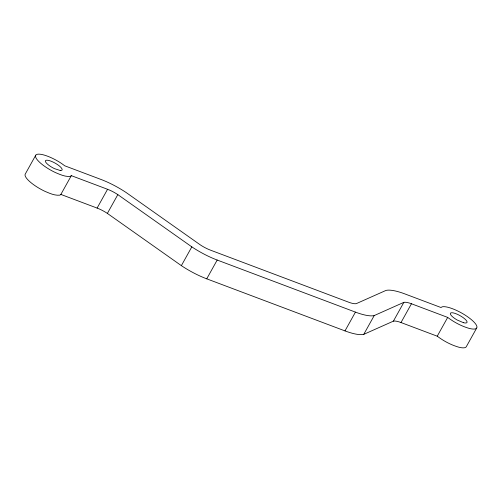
<?xml version="1.0" encoding="UTF-8"?>
<svg xmlns="http://www.w3.org/2000/svg" width="502" height="502" viewBox="0 0 502 502"><rect width="100%" height="100%" fill="white"/><g stroke="black" fill="none" stroke-linecap="round" stroke-linejoin="round"><path stroke-width="0.75" d="M35.774 155.168L25.32 173.949A20.676 5.666 29.1 0 0 44.847 191.293C49.585 193.283 54.574 195.705 59.845 195.178L60.867 194.425L71.322 175.644L107.56 189.292A15.192 4.16 29.1 0 1 117.826 194.625L191.82 246.865A37.543 10.285 29.1 0 0 217.19 260.042L355.441 312.118A37.543 10.285 29.1 0 0 374.216 315.57L403.853 302.361A15.192 4.16 29.1 0 1 411.452 303.76L447.69 317.408C454.128 322.259 461.376 326.124 469.125 328.383A20.676 5.666 29.1 0 0 470.481 318.902A20.676 5.666 29.1 0 0 442.155 306.822L440.988 307.519L404.75 293.871A37.543 10.285 29.1 0 0 385.975 290.42L356.332 303.622A15.192 4.16 29.1 0 1 348.739 302.229L210.489 250.153A15.192 4.16 29.1 0 1 200.223 244.825L126.228 192.586A37.543 10.285 29.1 0 0 100.858 179.402L64.764 165.811L61.533 163.457A20.676 5.666 29.1 0 0 35.774 155.168A20.676 5.666 29.1 0 0 55.302 172.506C60.039 174.495 65.028 176.924 70.299 176.397L71.322 175.644M60.867 194.425L97.106 208.079L107.56 189.292M476.68 328.051L466.226 346.832A20.676 5.666 29.1 0 1 458.671 347.164C450.921 344.905 443.674 341.04 437.236 336.189L400.998 322.541A15.192 4.16 29.1 0 0 393.399 321.148L363.762 334.351A37.543 10.285 29.1 0 1 344.987 330.9L206.736 278.83A37.543 10.285 29.1 0 1 181.366 265.646L107.372 213.406L117.826 194.625M181.366 265.646L191.82 246.865M206.736 278.83L217.19 260.042M344.987 330.9L355.441 312.118M363.762 334.351L374.216 315.57M393.399 321.148L403.853 302.361M400.998 322.541L411.452 303.76M437.236 336.189L447.69 317.408M97.106 208.079A15.192 4.16 29.1 0 1 107.372 213.406M60.177 170.473L54.467 168.641A9.5 2.604 29.1 0 1 45.487 161.688A9.5 2.604 29.1 0 1 51.612 161.418A9.5 2.604 29.1 0 1 61.658 168.321L62.129 169.312A9.5 2.604 29.1 0 1 60.177 170.473M463.484 322.698L457.209 320.019A9.5 2.604 29.1 0 1 451.8 316.084L450.796 314.892A9.5 2.604 29.1 0 1 455.163 313.424A9.5 2.604 29.1 0 1 465.975 320.069A9.5 2.604 29.1 0 1 463.484 322.698"/></g></svg>
